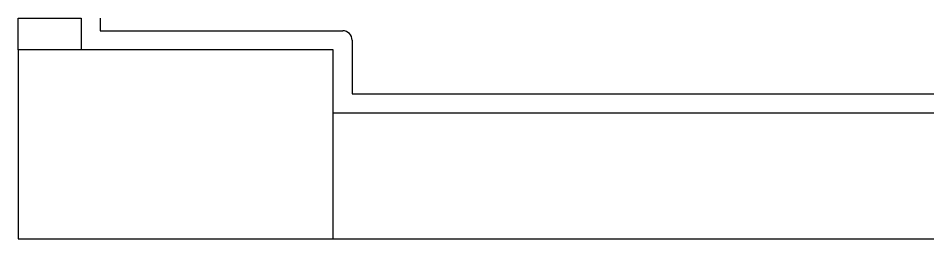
# Model space of a CAD drawing. Header units: millimetres. Extents: x 3104083 to 3173399, y -3165492 to -3044687.
# Drawn here: x 3115389 to 3116832, y -3136543 to -3136193 of the extents above; entities that cross this region are included whole.
import ezdxf

# ---------------------------------------------------------------- set-up
doc = ezdxf.new("R2010")
doc.units = ezdxf.units.MM
doc.header["$LTSCALE"] = 500
doc.header["$MEASUREMENT"] = 0
doc.layers.add('P-完成面', color=3, linetype='CONTINUOUS')
doc.layers.add('墙体', color=6, linetype='CONTINUOUS', lineweight=25)

msp = doc.modelspace()

# ---------------------------------------------------------------- linework, layer by layer
at = {"layer": 'P-完成面', "color": 3, "ltscale": 100}
for p, q in [((3115518.59, -3136193.41), (3115518.59, -3136213.41)), ((3115518.59, -3136213.41), (3115903.59, -3136213.41)), ((3115918.59, -3136228.41), (3115918.59, -3136313.41)), ((3115918.59, -3136313.41), (3118008.59, -3136313.41))]:
    msp.add_line(p, q, dxfattribs=at)
msp.add_arc((3115903.59, -3136228.41), 15, 0, 90, dxfattribs=at)
at = {"layer": '墙体'}
for p, q in [((3115388.59, -3136243.41), (3115388.59, -3136193.41)), ((3115388.59, -3136193.41), (3115488.59, -3136193.41)), ((3115488.59, -3136193.41), (3115488.59, -3136243.41)), ((3115888.59, -3136243.41), (3115388.59, -3136243.41)), ((3115388.59, -3136243.41), (3115388.59, -3136543.41)), ((3115488.59, -3136243.41), (3115388.59, -3136243.41)), ((3115888.59, -3136543.41), (3115888.59, -3136243.41)), ((3115888.59, -3136343.409), (3118038.59, -3136343.41)), ((3115388.59, -3136543.41), (3115888.59, -3136543.41)), ((3115888.59, -3136543.409), (3118238.59, -3136543.41))]:
    msp.add_line(p, q, dxfattribs=at)

doc.saveas('drawing.dxf')
